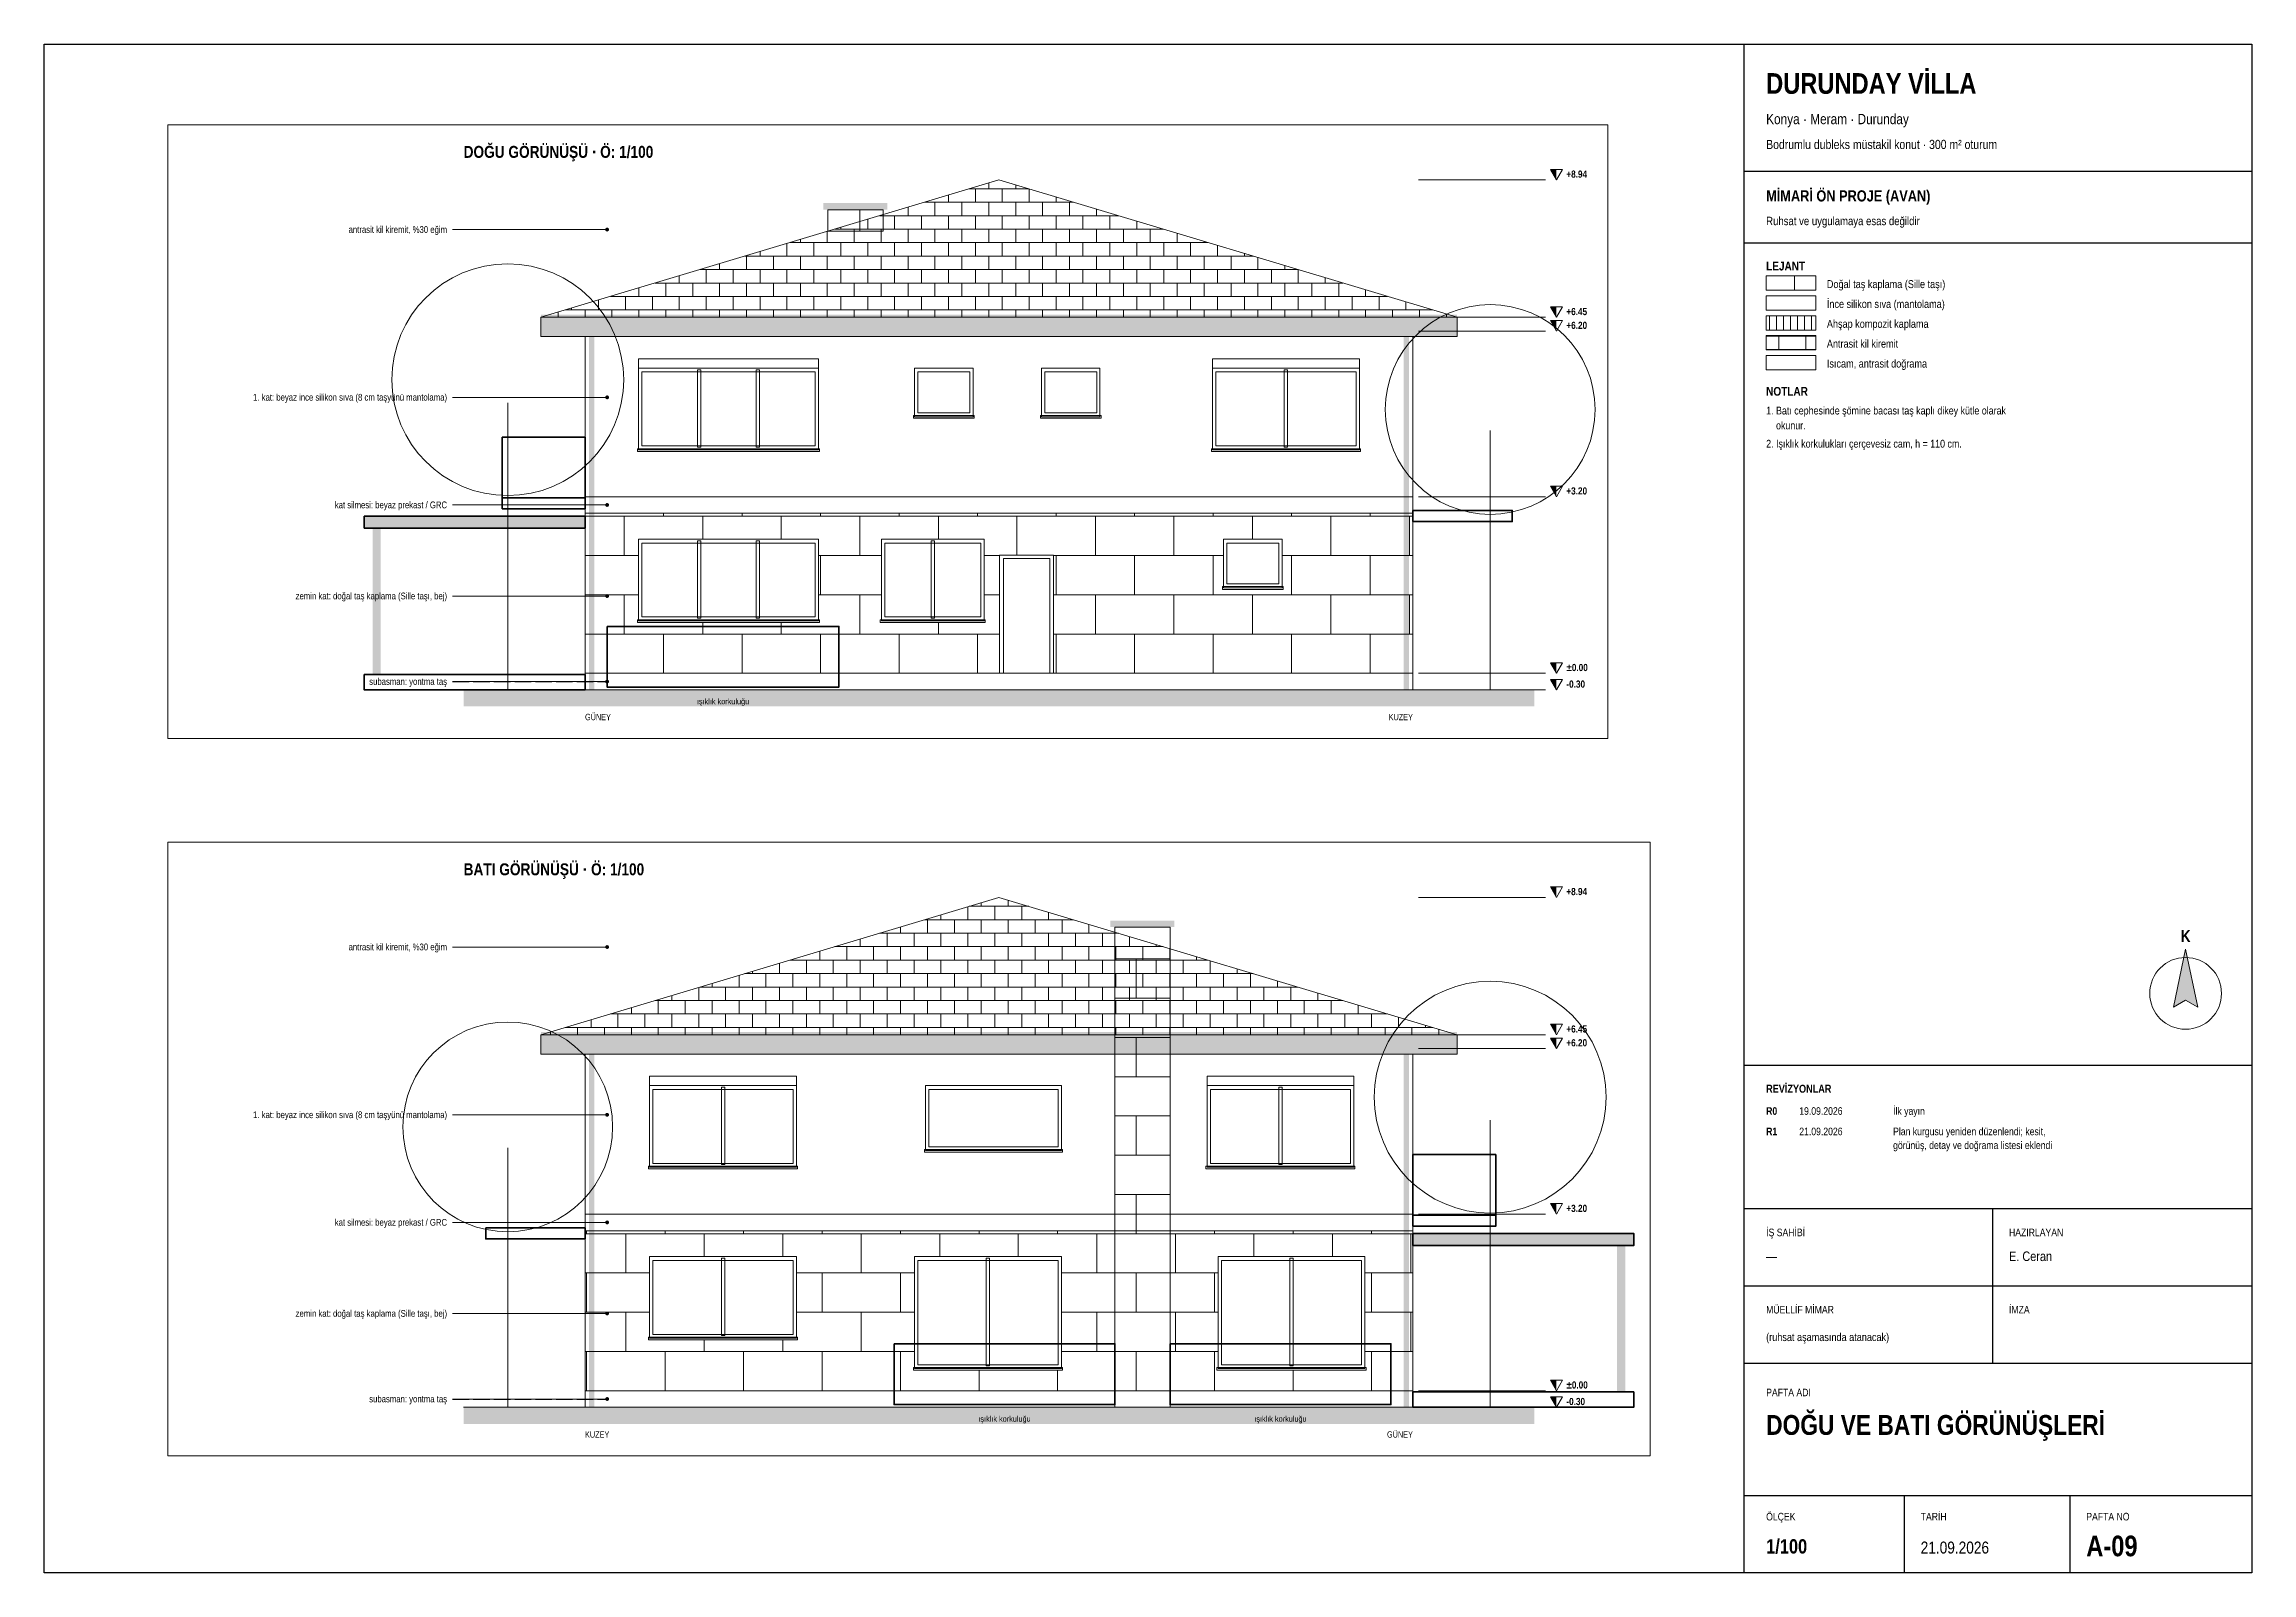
# Paper-space layout 'A-09 DOGU VE BATI GORUNUSLERI' of a CAD drawing. Header units: centimetres, sheet in millimetres. Extents: x 10 to 410, y 10 to 287.
# The model-space entities are those that its viewports show. They can reach past a viewport. Long polylines and large blocks are cut down to what shows.
import ezdxf
from ezdxf.enums import TextEntityAlignment as Align

# ---------------------------------------------------------------- set-up
doc = ezdxf.new("R2010")
doc.units = ezdxf.units.CM
doc.header["$LTSCALE"] = 0.25
doc.linetypes.add('ACAD_ISO02W100', pattern=[15, 12, -3])
for name, color, linetype, lineweight in [('M-BACA-TUGLA-1', 116, 'Continuous', 9), ('M-BACA-TUGLA-1-T', 8, 'Continuous', 5), ('M-BITK-AGAC-1', 70, 'Continuous', 9), ('M-CKAP-KIREMIT-1', 66, 'Continuous', 9), ('M-CKAP-KIREMIT-1-T', 8, 'Continuous', 5), ('M-CVRE-ZEMIN', 45, 'Continuous', 18), ('M-CVRE-ZEMIN-T', 8, 'Continuous', 5), ('M-DUVK-DOGALTAS-1', 139, 'Continuous', 5), ('M-DUVK-DOGALTAS-1-T', 8, 'Continuous', 5), ('M-DUVK-PREKAST-1', 127, 'Continuous', 5), ('M-GOST-ANTET', 176, 'Continuous', 25), ('M-GOST-ANTETYAZI', 177, 'Continuous', 9), ('M-GOST-KESITKOT', 46, 'Continuous', 9), ('M-GOST-KUZEYOKU', 1, 'Continuous', 9), ('M-GOST-LEJANT', 173, 'Continuous', 9), ('M-GOST-YAZI', 2, 'Continuous', 9), ('M-KPKN-AHSAP-1', 93, 'Continuous', 9), ('M-PNKS-ALUMINYUM-1', 171, 'Continuous', 9), ('M-SIVA-1', 52, 'Continuous', 5), ('M-TASI-BETONARME-1', 5, 'Continuous', 35), ('M-TASI-BETONARME-1-T', 250, 'Continuous', 5), ('M-YIBO-SAC-1', 12, 'Continuous', 9)]:
    doc.layers.add(name, color=color, linetype=linetype, lineweight=lineweight)
doc.layers.add('M-GOST-VPORT', color=8, linetype='Continuous', lineweight=9, plot=False)
doc.styles.add('YAZI', font='arialn.ttf')
doc.styles.add('YAZI-KALIN', font='arialnb.ttf')

msp = doc.modelspace()

# ---------------------------------------------------------------- hatches: boundary and pattern name
at = {"layer": 'M-BACA-TUGLA-1-T'}
h = msp.add_hatch(color=256, dxfattribs=at)
h.dxf.hatch_style = 1
h.paths.add_polyline_path([(5501, 852), (5617, 852), (5617, 840), (5501, 840)])
h = msp.add_hatch(dxfattribs=at)
h.set_pattern_fill('AR-B816', scale=0.35)
h.paths.add_polyline_path([(5509, 840), (5609, 840), (5609, -30), (5509, -30)])
at = {"layer": 'M-CKAP-KIREMIT-1-T'}
h = msp.add_hatch(dxfattribs=at)
h.set_pattern_fill('AR-B816', scale=0.12)
h.paths.add_polyline_path([(1580, 645), (750, 894), (-80, 645)])
h = msp.add_hatch(dxfattribs=at)
h.set_pattern_fill('AR-B816', scale=0.12)
h.paths.add_polyline_path([(4469, 645), (5299, 894), (6129, 645)])
h = msp.add_hatch(color=256, dxfattribs=at)
h.dxf.hatch_style = 1
h.paths.add_polyline_path([(432, 852), (548, 852), (548, 840), (432, 840)])
h = msp.add_hatch(dxfattribs=at)
h.set_pattern_fill('AR-B816', scale=0.35)
h.paths.add_polyline_path([(440, 840), (540, 840), (540, 801), (440, 801)])
h = msp.add_hatch(color=256, dxfattribs=at)
h.dxf.hatch_style = 1
h.paths.add_polyline_path([(-80, 650), (1580, 650), (1580, 640), (-80, 640)])
h = msp.add_hatch(color=256, dxfattribs=at)
h.dxf.hatch_style = 1
h.paths.add_polyline_path([(-80, 645), (1580, 645), (1580, 610), (-80, 610)])
h = msp.add_hatch(color=256, dxfattribs=at)
h.dxf.hatch_style = 1
h.paths.add_polyline_path([(4469, 650), (6129, 650), (6129, 640), (4469, 640)])
h = msp.add_hatch(color=256, dxfattribs=at)
h.dxf.hatch_style = 1
h.paths.add_polyline_path([(4469, 645), (6129, 645), (6129, 610), (4469, 610)])
at = {"layer": 'M-CVRE-ZEMIN-T'}
h = msp.add_hatch(dxfattribs=at)
h.set_pattern_fill('EARTH', scale=5)
h.paths.add_polyline_path([(-220, -30), (1720, -30), (1720, -60), (-220, -60)])
h = msp.add_hatch(dxfattribs=at)
h.set_pattern_fill('EARTH', scale=5)
h.paths.add_polyline_path([(4329, -30), (6269, -30), (6269, -60), (4329, -60)])
at = {"layer": 'M-DUVK-DOGALTAS-1-T'}
h = msp.add_hatch(dxfattribs=at)
h.set_pattern_fill('AR-B816', scale=0.35)
h.paths.add_polyline_path([(0, 290), (1500, 290), (1500, 243), (0, 243)])
h = msp.add_hatch(dxfattribs=at)
h.set_pattern_fill('AR-B816', scale=0.35)
h.paths.add_polyline_path([(4549, 290), (6049, 290), (6049, 243), (4549, 243)])
h = msp.add_hatch(dxfattribs=at)
h.set_pattern_fill('AR-B816', scale=0.35)
h.paths.add_polyline_path([(0, 243), (97, 243), (97, 97), (0, 97)])
h = msp.add_hatch(dxfattribs=at)
h.set_pattern_fill('AR-B816', scale=0.35)
h.paths.add_polyline_path([(423, 243), (537, 243), (537, 97), (423, 97)])
h = msp.add_hatch(dxfattribs=at)
h.set_pattern_fill('AR-B816', scale=0.35)
h.paths.add_polyline_path([(723, 243), (1157, 243), (1157, 214), (723, 214)])
h = msp.add_hatch(dxfattribs=at)
h.set_pattern_fill('AR-B816', scale=0.35)
h.paths.add_polyline_path([(1263, 243), (1500, 243), (1500, 157), (1263, 157)])
h = msp.add_hatch(dxfattribs=at)
h.set_pattern_fill('AR-B816', scale=0.35)
h.paths.add_polyline_path([(4549, 243), (4666, 243), (4666, 97), (4549, 97)])
h = msp.add_hatch(dxfattribs=at)
h.set_pattern_fill('AR-B816', scale=0.35)
h.paths.add_polyline_path([(4932, 243), (5146, 243), (5146, 97), (4932, 97)])
h = msp.add_hatch(dxfattribs=at)
h.set_pattern_fill('AR-B816', scale=0.35)
h.paths.add_polyline_path([(5412, 243), (5696, 243), (5696, 97), (5412, 97)])
h = msp.add_hatch(dxfattribs=at)
h.set_pattern_fill('AR-B816', scale=0.35)
h.paths.add_polyline_path([(5962, 243), (6049, 243), (6049, 97), (5962, 97)])
h = msp.add_hatch(dxfattribs=at)
h.set_pattern_fill('AR-B816', scale=0.35)
h.paths.add_polyline_path([(723, 214), (751, 214), (751, 157), (723, 157)])
h = msp.add_hatch(dxfattribs=at)
h.set_pattern_fill('AR-B816', scale=0.35)
h.paths.add_polyline_path([(849, 214), (1157, 214), (1157, 157), (849, 157)])
h = msp.add_hatch(dxfattribs=at)
h.set_pattern_fill('AR-B816', scale=0.35)
h.paths.add_polyline_path([(723, 157), (751, 157), (751, 155), (723, 155)])
h = msp.add_hatch(dxfattribs=at)
h.set_pattern_fill('AR-B816', scale=0.35)
h.paths.add_polyline_path([(723, 155), (751, 155), (751, 152), (723, 152)])
h = msp.add_hatch(dxfattribs=at)
h.set_pattern_fill('AR-B816', scale=0.35)
h.paths.add_polyline_path([(723, 152), (751, 152), (751, 97), (723, 97)])
h = msp.add_hatch(dxfattribs=at)
h.set_pattern_fill('AR-B816', scale=0.35)
h.paths.add_polyline_path([(849, 157), (1155, 157), (1155, 155), (849, 155)])
h = msp.add_hatch(dxfattribs=at)
h.set_pattern_fill('AR-B816', scale=0.35)
h.paths.add_polyline_path([(849, 155), (1155, 155), (1155, 152), (849, 152)])
h = msp.add_hatch(dxfattribs=at)
h.set_pattern_fill('AR-B816', scale=0.35)
h.paths.add_polyline_path([(849, 152), (1500, 152), (1500, 97), (849, 97)])
h = msp.add_hatch(dxfattribs=at)
h.set_pattern_fill('AR-B816', scale=0.35)
h.paths.add_polyline_path([(1265, 157), (1500, 157), (1500, 155), (1265, 155)])
h = msp.add_hatch(dxfattribs=at)
h.set_pattern_fill('AR-B816', scale=0.35)
h.paths.add_polyline_path([(1265, 155), (1500, 155), (1500, 152), (1265, 152)])
h = msp.add_hatch(dxfattribs=at)
h.set_pattern_fill('AR-B816', scale=0.35)
h.paths.add_polyline_path([(0, 97), (95, 97), (95, 95), (0, 95)])
h = msp.add_hatch(dxfattribs=at)
h.set_pattern_fill('AR-B816', scale=0.35)
h.paths.add_polyline_path([(0, 95), (95, 95), (95, 92), (0, 92)])
h = msp.add_hatch(dxfattribs=at)
h.set_pattern_fill('AR-B816', scale=0.35)
h.paths.add_polyline_path([(0, 92), (751, 92), (751, 0), (0, 0)])
h = msp.add_hatch(dxfattribs=at)
h.set_pattern_fill('AR-B816', scale=0.35)
h.paths.add_polyline_path([(425, 97), (535, 97), (535, 95), (425, 95)])
h = msp.add_hatch(dxfattribs=at)
h.set_pattern_fill('AR-B816', scale=0.35)
h.paths.add_polyline_path([(425, 95), (535, 95), (535, 92), (425, 92)])
h = msp.add_hatch(dxfattribs=at)
h.set_pattern_fill('AR-B816', scale=0.35)
h.paths.add_polyline_path([(725, 97), (751, 97), (751, 95), (725, 95)])
h = msp.add_hatch(dxfattribs=at)
h.set_pattern_fill('AR-B816', scale=0.35)
h.paths.add_polyline_path([(725, 95), (751, 95), (751, 92), (725, 92)])
h = msp.add_hatch(dxfattribs=at)
h.set_pattern_fill('AR-B816', scale=0.35)
h.paths.add_polyline_path([(849, 97), (1500, 97), (1500, 95), (849, 95)])
h = msp.add_hatch(dxfattribs=at)
h.set_pattern_fill('AR-B816', scale=0.35)
h.paths.add_polyline_path([(849, 95), (1500, 95), (1500, 92), (849, 92)])
h = msp.add_hatch(dxfattribs=at)
h.set_pattern_fill('AR-B816', scale=0.35)
h.paths.add_polyline_path([(849, 92), (1500, 92), (1500, 0), (849, 0)])
h = msp.add_hatch(dxfattribs=at)
h.set_pattern_fill('AR-B816', scale=0.35)
h.paths.add_polyline_path([(4549, 97), (4664, 97), (4664, 95), (4549, 95)])
h = msp.add_hatch(dxfattribs=at)
h.set_pattern_fill('AR-B816', scale=0.35)
h.paths.add_polyline_path([(4549, 95), (4664, 95), (4664, 92), (4549, 92)])
h = msp.add_hatch(dxfattribs=at)
h.set_pattern_fill('AR-B816', scale=0.35)
h.paths.add_polyline_path([(4549, 92), (5146, 92), (5146, 42), (4549, 42)])
h = msp.add_hatch(dxfattribs=at)
h.set_pattern_fill('AR-B816', scale=0.35)
h.paths.add_polyline_path([(4934, 97), (5146, 97), (5146, 95), (4934, 95)])
h = msp.add_hatch(dxfattribs=at)
h.set_pattern_fill('AR-B816', scale=0.35)
h.paths.add_polyline_path([(4934, 95), (5146, 95), (5146, 92), (4934, 92)])
h = msp.add_hatch(dxfattribs=at)
h.set_pattern_fill('AR-B816', scale=0.35)
h.paths.add_polyline_path([(5412, 97), (5696, 97), (5696, 95), (5412, 95)])
h = msp.add_hatch(dxfattribs=at)
h.set_pattern_fill('AR-B816', scale=0.35)
h.paths.add_polyline_path([(5412, 95), (5696, 95), (5696, 92), (5412, 92)])
h = msp.add_hatch(dxfattribs=at)
h.set_pattern_fill('AR-B816', scale=0.35)
h.paths.add_polyline_path([(5412, 92), (5696, 92), (5696, 42), (5412, 42)])
h = msp.add_hatch(dxfattribs=at)
h.set_pattern_fill('AR-B816', scale=0.35)
h.paths.add_polyline_path([(5962, 97), (6049, 97), (6049, 95), (5962, 95)])
h = msp.add_hatch(dxfattribs=at)
h.set_pattern_fill('AR-B816', scale=0.35)
h.paths.add_polyline_path([(5962, 95), (6049, 95), (6049, 92), (5962, 92)])
h = msp.add_hatch(dxfattribs=at)
h.set_pattern_fill('AR-B816', scale=0.35)
h.paths.add_polyline_path([(5962, 92), (6049, 92), (6049, 42), (5962, 42)])
h = msp.add_hatch(dxfattribs=at)
h.set_pattern_fill('AR-B816', scale=0.35)
h.paths.add_polyline_path([(4549, 42), (5144, 42), (5144, 40), (4549, 40)])
h = msp.add_hatch(dxfattribs=at)
h.set_pattern_fill('AR-B816', scale=0.35)
h.paths.add_polyline_path([(5414, 42), (5694, 42), (5694, 40), (5414, 40)])
h = msp.add_hatch(dxfattribs=at)
h.set_pattern_fill('AR-B816', scale=0.35)
h.paths.add_polyline_path([(5964, 42), (6049, 42), (6049, 40), (5964, 40)])
h = msp.add_hatch(dxfattribs=at)
h.set_pattern_fill('AR-B816', scale=0.35)
h.paths.add_polyline_path([(4549, 40), (5144, 40), (5144, 37), (4549, 37)])
h = msp.add_hatch(dxfattribs=at)
h.set_pattern_fill('AR-B816', scale=0.35)
h.paths.add_polyline_path([(4549, 37), (6049, 37), (6049, 0), (4549, 0)])
h = msp.add_hatch(dxfattribs=at)
h.set_pattern_fill('AR-B816', scale=0.35)
h.paths.add_polyline_path([(5414, 40), (5694, 40), (5694, 37), (5414, 37)])
h = msp.add_hatch(dxfattribs=at)
h.set_pattern_fill('AR-B816', scale=0.35)
h.paths.add_polyline_path([(5964, 40), (6049, 40), (6049, 37), (5964, 37)])
at = {"layer": 'M-GOST-KESITKOT'}
h = msp.add_hatch(color=256, dxfattribs=at)
h.dxf.hatch_style = 1
h.paths.add_polyline_path([(1749, 913), (1760, 913), (1760, 894)])
h = msp.add_hatch(color=256, dxfattribs=at)
h.dxf.hatch_style = 1
h.paths.add_polyline_path([(6298, 913), (6309, 913), (6309, 894)])
h = msp.add_hatch(color=256, dxfattribs=at)
h.dxf.hatch_style = 1
h.paths.add_polyline_path([(1749, 664), (1760, 664), (1760, 645)])
h = msp.add_hatch(color=256, dxfattribs=at)
h.dxf.hatch_style = 1
h.paths.add_polyline_path([(6298, 664), (6309, 664), (6309, 645)])
h = msp.add_hatch(color=256, dxfattribs=at)
h.dxf.hatch_style = 1
h.paths.add_polyline_path([(1749, 639), (1760, 639), (1760, 620)])
h = msp.add_hatch(color=256, dxfattribs=at)
h.dxf.hatch_style = 1
h.paths.add_polyline_path([(6298, 639), (6309, 639), (6309, 620)])
h = msp.add_hatch(color=256, dxfattribs=at)
h.dxf.hatch_style = 1
h.paths.add_polyline_path([(1749, 339), (1760, 339), (1760, 320)])
h = msp.add_hatch(color=256, dxfattribs=at)
h.dxf.hatch_style = 1
h.paths.add_polyline_path([(6298, 339), (6309, 339), (6309, 320)])
h = msp.add_hatch(color=256, dxfattribs=at)
h.dxf.hatch_style = 1
h.paths.add_polyline_path([(1749, 19), (1760, 19), (1760, 0)])
h = msp.add_hatch(color=256, dxfattribs=at)
h.dxf.hatch_style = 1
h.paths.add_polyline_path([(6298, 19), (6309, 19), (6309, 0)])
h = msp.add_hatch(color=256, dxfattribs=at)
h.dxf.hatch_style = 1
h.paths.add_polyline_path([(1749, -11), (1760, -11), (1760, -30)])
h = msp.add_hatch(color=256, dxfattribs=at)
h.dxf.hatch_style = 1
h.paths.add_polyline_path([(6298, -11), (6309, -11), (6309, -30)])
at = {"layer": 'M-GOST-YAZI'}
h = msp.add_hatch(color=256, dxfattribs=at)
h.dxf.hatch_style = 1
edge = h.paths.add_edge_path()
edge.add_arc((40, 804), 3.5, 0, 360)
h = msp.add_hatch(color=256, dxfattribs=at)
h.dxf.hatch_style = 1
edge = h.paths.add_edge_path()
edge.add_arc((4589, 804), 3.5, 0, 360)
h = msp.add_hatch(color=256, dxfattribs=at)
h.dxf.hatch_style = 1
edge = h.paths.add_edge_path()
edge.add_arc((40, 500), 3.5, 0, 360)
h = msp.add_hatch(color=256, dxfattribs=at)
h.dxf.hatch_style = 1
edge = h.paths.add_edge_path()
edge.add_arc((4589, 500), 3.5, 0, 360)
h = msp.add_hatch(color=256, dxfattribs=at)
h.dxf.hatch_style = 1
edge = h.paths.add_edge_path()
edge.add_arc((40, 305), 3.5, 0, 360)
h = msp.add_hatch(color=256, dxfattribs=at)
h.dxf.hatch_style = 1
edge = h.paths.add_edge_path()
edge.add_arc((4589, 305), 3.5, 0, 360)
h = msp.add_hatch(color=256, dxfattribs=at)
h.dxf.hatch_style = 1
edge = h.paths.add_edge_path()
edge.add_arc((40, 140), 3.5, 0, 360)
h = msp.add_hatch(color=256, dxfattribs=at)
h.dxf.hatch_style = 1
edge = h.paths.add_edge_path()
edge.add_arc((4589, 140), 3.5, 0, 360)
h = msp.add_hatch(color=256, dxfattribs=at)
h.dxf.hatch_style = 1
edge = h.paths.add_edge_path()
edge.add_arc((40, -15), 3.5, 0, 360)
h = msp.add_hatch(color=256, dxfattribs=at)
h.dxf.hatch_style = 1
edge = h.paths.add_edge_path()
edge.add_arc((4589, -15), 3.5, 0, 360)
at = {"layer": 'M-TASI-BETONARME-1-T'}
h = msp.add_hatch(color=256, dxfattribs=at)
h.dxf.hatch_style = 1
h.paths.add_polyline_path([(-400, 285), (0, 285), (0, 263), (-400, 263)])
h = msp.add_hatch(color=256, dxfattribs=at)
h.dxf.hatch_style = 1
h.paths.add_polyline_path([(6049, 285), (6449, 285), (6449, 263), (6049, 263)])
h = msp.add_hatch(color=256, dxfattribs=at)
h.dxf.hatch_style = 1
h.paths.add_polyline_path([(-385, 263), (-370, 263), (-370, -2), (-385, -2)])
h = msp.add_hatch(color=256, dxfattribs=at)
h.dxf.hatch_style = 1
h.paths.add_polyline_path([(6419, 263), (6434, 263), (6434, -2), (6419, -2)])
at = {"layer": 'M-YIBO-SAC-1'}
h = msp.add_hatch(color=256, dxfattribs=at)
h.dxf.hatch_style = 1
h.paths.add_polyline_path([(7, 610), (17, 610), (17, -30), (7, -30)])
h = msp.add_hatch(color=256, dxfattribs=at)
h.dxf.hatch_style = 1
h.paths.add_polyline_path([(1483, 610), (1493, 610), (1493, -30), (1483, -30)])
h = msp.add_hatch(color=256, dxfattribs=at)
h.dxf.hatch_style = 1
h.paths.add_polyline_path([(4556, 610), (4566, 610), (4566, -30), (4556, -30)])
h = msp.add_hatch(color=256, dxfattribs=at)
h.dxf.hatch_style = 1
h.paths.add_polyline_path([(6032, 610), (6042, 610), (6042, -30), (6032, -30)])

# ---------------------------------------------------------------- linework, layer by layer
at = {"layer": 'M-BACA-TUGLA-1'}
msp.add_lwpolyline([(5509, 840), (5609, 840), (5609, -30), (5509, -30)], close=True, dxfattribs=at)
at = {"layer": 'M-BITK-AGAC-1'}
for p, q in [((-140, -30), (-140, 490)), ((6189, -30), (6189, 490)), ((1640, -30), (1640, 440)), ((4409, -30), (4409, 440))]:
    msp.add_line(p, q, dxfattribs=at)
for centre, radius in [((-140, 532), 210), ((6189, 532), 210), ((1640, 478), 190), ((4409, 478), 190)]:
    msp.add_circle(centre, radius, dxfattribs=at)
at = {"layer": 'M-CKAP-KIREMIT-1'}
for points in [[(1580, 645), (750, 894), (-80, 645)], [(4469, 645), (5299, 894), (6129, 645)], [(440, 840), (540, 840), (540, 801), (440, 801)], [(-80, 645), (1580, 645), (1580, 610), (-80, 610)], [(4469, 645), (6129, 645), (6129, 610), (4469, 610)]]:
    msp.add_lwpolyline(points, close=True, dxfattribs=at)
at = {"layer": 'M-CVRE-ZEMIN'}
for p, q in [((1720, -30), (-220, -30)), ((4329, -30), (6269, -30))]:
    msp.add_line(p, q, dxfattribs=at)
at = {"layer": 'M-DUVK-DOGALTAS-1'}
for points in [[(0, 290), (1500, 290), (1500, 0), (0, 0)], [(4549, 290), (6049, 290), (6049, 0), (4549, 0)], [(0, 0), (1500, 0), (1500, -30), (0, -30)], [(4549, 0), (6049, 0), (6049, -30), (4549, -30)]]:
    msp.add_lwpolyline(points, close=True, dxfattribs=at)
at = {"layer": 'M-DUVK-PREKAST-1'}
for points in [[(0, 320), (1500, 320), (1500, 290), (0, 290)], [(4549, 320), (6049, 320), (6049, 290), (4549, 290)]]:
    msp.add_lwpolyline(points, close=True, dxfattribs=at)
at = {"layer": 'M-GOST-KESITKOT', "linetype": 'ACAD_ISO02W100'}
for p, q in [((1510, 894), (1740, 894)), ((6059, 894), (6289, 894)), ((1510, 645), (1740, 645)), ((6059, 645), (6289, 645)), ((1510, 620), (1740, 620)), ((6059, 620), (6289, 620)), ((1510, 320), (1740, 320)), ((6059, 320), (6289, 320)), ((1510, 0), (1740, 0)), ((6059, 0), (6289, 0)), ((1510, -30), (1740, -30)), ((6059, -30), (6289, -30))]:
    msp.add_line(p, q, dxfattribs=at)
at = {"layer": 'M-GOST-KESITKOT'}
for points in [[(1749, 913), (1771, 913), (1760, 894)], [(6298, 913), (6320, 913), (6309, 894)], [(1749, 664), (1771, 664), (1760, 645)], [(6298, 664), (6320, 664), (6309, 645)], [(1749, 639), (1771, 639), (1760, 620)], [(6298, 639), (6320, 639), (6309, 620)], [(1749, 339), (1771, 339), (1760, 320)], [(6298, 339), (6320, 339), (6309, 320)], [(1749, 19), (1771, 19), (1760, 0)], [(6298, 19), (6320, 19), (6309, 0)], [(1749, -11), (1771, -11), (1760, -30)], [(6298, -11), (6320, -11), (6309, -30)]]:
    msp.add_lwpolyline(points, close=True, dxfattribs=at)
at = {"layer": 'M-GOST-YAZI'}
for p, q in [((-240, 804), (40, 804)), ((4309, 804), (4589, 804)), ((-240, 500), (40, 500)), ((4309, 500), (4589, 500)), ((-240, 305), (40, 305)), ((4309, 305), (4589, 305)), ((-240, 140), (40, 140)), ((4309, 140), (4589, 140)), ((-240, -15), (40, -15)), ((4309, -15), (4589, -15))]:
    msp.add_line(p, q, dxfattribs=at)
at = {"layer": 'M-KPKN-AHSAP-1'}
for points in [[(751, 214), (849, 214), (849, 0), (751, 0)], [(758, 208), (842, 208), (842, 0), (758, 0)]]:
    msp.add_lwpolyline(points, close=True, dxfattribs=at)
at = {"layer": 'M-PNKS-ALUMINYUM-1'}
for points in [[(97, 570), (423, 570), (423, 553), (97, 553)], [(1137, 570), (1403, 570), (1403, 553), (1137, 553)], [(4666, 570), (4932, 570), (4932, 553), (4666, 553)], [(5676, 570), (5942, 570), (5942, 553), (5676, 553)], [(97, 553), (423, 553), (423, 405), (97, 405)], [(103, 546), (417, 546), (417, 412), (103, 412)], [(203.7, 550), (209.7, 550), (209.7, 410), (203.7, 410)], [(310.3, 550), (316.3, 550), (316.3, 410), (310.3, 410)], [(597, 553), (703, 553), (703, 465), (597, 465)], [(603, 546), (697, 546), (697, 472), (603, 472)], [(827, 553), (933, 553), (933, 465), (827, 465)], [(833, 546), (927, 546), (927, 472), (833, 472)], [(1137, 553), (1403, 553), (1403, 405), (1137, 405)], [(1143, 546), (1397, 546), (1397, 412), (1143, 412)], [(1267, 550), (1273, 550), (1273, 410), (1267, 410)], [(4666, 553), (4932, 553), (4932, 405), (4666, 405)], [(4672, 546), (4926, 546), (4926, 412), (4672, 412)], [(4796, 550), (4802, 550), (4802, 410), (4796, 410)], [(5166, 553), (5412, 553), (5412, 435), (5166, 435)], [(5172, 546), (5406, 546), (5406, 442), (5172, 442)], [(5676, 553), (5942, 553), (5942, 405), (5676, 405)], [(5682, 546), (5936, 546), (5936, 412), (5682, 412)], [(5806, 550), (5812, 550), (5812, 410), (5806, 410)], [(595, 467), (705, 467), (705, 462), (595, 462)], [(595, 467), (705, 467), (705, 462), (595, 462)], [(825, 467), (935, 467), (935, 462), (825, 462)], [(825, 467), (935, 467), (935, 462), (825, 462)], [(95, 407), (425, 407), (425, 402), (95, 402)], [(95, 407), (425, 407), (425, 402), (95, 402)], [(1135, 407), (1405, 407), (1405, 402), (1135, 402)], [(1135, 407), (1405, 407), (1405, 402), (1135, 402)], [(4664, 407), (4934, 407), (4934, 402), (4664, 402)], [(4664, 407), (4934, 407), (4934, 402), (4664, 402)], [(5164, 437), (5414, 437), (5414, 432), (5164, 432)], [(5164, 437), (5414, 437), (5414, 432), (5164, 432)], [(5674, 407), (5944, 407), (5944, 402), (5674, 402)], [(5674, 407), (5944, 407), (5944, 402), (5674, 402)], [(97, 243), (423, 243), (423, 95), (97, 95)], [(537, 243), (723, 243), (723, 95), (537, 95)], [(1157, 243), (1263, 243), (1263, 155), (1157, 155)], [(4666, 243), (4932, 243), (4932, 95), (4666, 95)], [(5146, 243), (5412, 243), (5412, 40), (5146, 40)], [(5696, 243), (5962, 243), (5962, 40), (5696, 40)], [(103, 236), (417, 236), (417, 102), (103, 102)], [(203.7, 240), (209.7, 240), (209.7, 100), (203.7, 100)], [(310.3, 240), (316.3, 240), (316.3, 100), (310.3, 100)], [(543, 236), (717, 236), (717, 102), (543, 102)], [(627, 240), (633, 240), (633, 100), (627, 100)], [(1163, 236), (1257, 236), (1257, 162), (1163, 162)], [(4672, 236), (4926, 236), (4926, 102), (4672, 102)], [(4796, 240), (4802, 240), (4802, 100), (4796, 100)], [(5152, 236), (5406, 236), (5406, 47), (5152, 47)], [(5276, 240), (5282, 240), (5282, 45), (5276, 45)], [(5702, 236), (5956, 236), (5956, 47), (5702, 47)], [(5826, 240), (5832, 240), (5832, 45), (5826, 45)], [(1155, 157), (1265, 157), (1265, 152), (1155, 152)], [(1155, 157), (1265, 157), (1265, 152), (1155, 152)], [(95, 97), (425, 97), (425, 92), (95, 92)], [(95, 97), (425, 97), (425, 92), (95, 92)], [(535, 97), (725, 97), (725, 92), (535, 92)], [(535, 97), (725, 97), (725, 92), (535, 92)], [(4664, 97), (4934, 97), (4934, 92), (4664, 92)], [(4664, 97), (4934, 97), (4934, 92), (4664, 92)], [(5144, 42), (5414, 42), (5414, 37), (5144, 37)], [(5144, 42), (5414, 42), (5414, 37), (5144, 37)], [(5694, 42), (5964, 42), (5964, 37), (5694, 37)], [(5694, 42), (5964, 42), (5964, 37), (5694, 37)]]:
    msp.add_lwpolyline(points, close=True, dxfattribs=at)
at = {"layer": 'M-SIVA-1'}
for points in [[(0, 610), (1500, 610), (1500, 320), (0, 320)], [(4549, 610), (6049, 610), (6049, 320), (4549, 320)]]:
    msp.add_lwpolyline(points, close=True, dxfattribs=at)
at = {"layer": 'M-TASI-BETONARME-1'}
for points in [[(-150, 428), (0, 428), (0, 318), (-150, 318)], [(6049, 428), (6199, 428), (6199, 318), (6049, 318)], [(-400, 285), (0, 285), (0, 263), (-400, 263)], [(-150, 318), (0, 318), (0, 298), (-150, 298)], [(1500, 295), (1680, 295), (1680, 275), (1500, 275)], [(4369, 295), (4549, 295), (4549, 275), (4369, 275)], [(6049, 318), (6199, 318), (6199, 298), (6049, 298)], [(6049, 285), (6449, 285), (6449, 263), (6049, 263)], [(40, 85), (460, 85), (460, -25), (40, -25)], [(5109, 85), (5509, 85), (5509, -25), (5109, -25)], [(5609, 85), (6009, 85), (6009, -25), (5609, -25)], [(-400, -2), (0, -2), (0, -30), (-400, -30)], [(6049, -2), (6449, -2), (6449, -30), (6049, -30)]]:
    msp.add_lwpolyline(points, close=True, dxfattribs=at)

# ---------------------------------------------------------------- texts
at = {"layer": 'M-GOST-KESITKOT', "style": 'YAZI-KALIN'}
for s, p in [('+8.94', (1778, 898)), ('+8.94', (6327, 898)), ('+6.45', (1778, 649)), ('+6.45', (6327, 649)), ('+6.20', (1778, 624)), ('+6.20', (6327, 624)), ('+3.20', (1778, 324)), ('+3.20', (6327, 324)), ('%%p0.00', (1778, 4)), ('%%p0.00', (6327, 4)), ('-0.30', (1778, -26)), ('-0.30', (6327, -26))]:
    msp.add_text(s, height=12.96, dxfattribs=at).set_placement(p)
at = {"layer": 'M-GOST-YAZI'}
for s, height, style, p in [('DOĞU GÖRÜNÜŞÜ · Ö: 1/100', 21.6, 'YAZI-KALIN', (-220, 934)), ('BATI GÖRÜNÜŞÜ · Ö: 1/100', 21.6, 'YAZI-KALIN', (4329, 934)), ('GÜNEY', 11.52, 'YAZI', (0, -85)), ('KUZEY', 11.52, 'YAZI', (4549, -85))]:
    msp.add_text(s, height=height, dxfattribs=dict(at, style=style)).set_placement(p)
at = {"layer": 'M-GOST-YAZI', "style": 'YAZI'}
for s, height, p in [('antrasit kil kiremit, %30 eğim', 12.24, (-250, 798)), ('antrasit kil kiremit, %30 eğim', 12.24, (4299, 798)), ('1. kat: beyaz ince silikon sıva (8 cm taşyünü mantolama)', 12.24, (-250, 494)), ('1. kat: beyaz ince silikon sıva (8 cm taşyünü mantolama)', 12.24, (4299, 494)), ('kat silmesi: beyaz prekast / GRC', 12.24, (-250, 299)), ('kat silmesi: beyaz prekast / GRC', 12.24, (4299, 299)), ('zemin kat: doğal taş kaplama (Sille taşı, bej)', 12.24, (-250, 134)), ('zemin kat: doğal taş kaplama (Sille taşı, bej)', 12.24, (4299, 134)), ('subasman: yontma taş', 12.24, (-250, -21)), ('subasman: yontma taş', 12.24, (4299, -21)), ('KUZEY', 11.52, (1500, -85)), ('GÜNEY', 11.52, (6049, -85))]:
    msp.add_text(s, height=height, dxfattribs=at).set_placement(p, align=Align.RIGHT)
for p in [(250, -56), (5309, -56), (5809, -56)]:
    msp.add_text('ışıklık korkuluğu', height=10.08, dxfattribs=at).set_placement(p, align=Align.CENTER)

psp = doc.layouts.new('A-09 DOGU VE BATI GORUNUSLERI')

# ---------------------------------------------------------------- hatches: boundary and pattern name
at = {"layer": 'M-GOST-KUZEYOKU'}
h = psp.add_hatch(color=256, dxfattribs=at)
h.dxf.hatch_style = 1
h.paths.add_polyline_path([(398, 123), (400.2, 112.5), (398, 113.8), (395.8, 112.5)])
at = {"layer": 'M-GOST-LEJANT'}
h = psp.add_hatch(dxfattribs=at)
h.set_pattern_fill('AR-B816', scale=0.035)
h.paths.add_polyline_path([(322, 245), (331, 245), (331, 242.4), (322, 242.4)])
h = psp.add_hatch(dxfattribs=at)
h.set_pattern_fill('LINE', scale=0.4, angle=90)
h.paths.add_polyline_path([(322, 237.8), (331, 237.8), (331, 235.2), (322, 235.2)])
h = psp.add_hatch(dxfattribs=at)
h.set_pattern_fill('AR-B816', scale=0.012)
h.paths.add_polyline_path([(322, 234.2), (331, 234.2), (331, 231.6), (322, 231.6)])

# ---------------------------------------------------------------- linework, layer by layer
at = {"layer": 'M-GOST-ANTET'}
for p, q in [((318, 264), (410, 264)), ((318, 251), (410, 251)), ((318, 102), (410, 102)), ((318, 76), (410, 76)), ((363, 76), (363, 62)), ((318, 62), (410, 62)), ((363, 62), (363, 48)), ((318, 48), (410, 48)), ((318, 24), (410, 24)), ((347, 24), (347, 10)), ((377, 24), (377, 10))]:
    psp.add_line(p, q, dxfattribs=at)
at = {"layer": 'M-GOST-ANTET', "linetype": 'ACAD_ISO02W100'}
for p, q in [((84, 171.5), (112, 171.5)), ((84, 41.5), (112, 41.5)), ((84, 41.5), (112, 41.5))]:
    psp.add_line(p, q, dxfattribs=at)
at = {"layer": 'M-GOST-ANTET'}
for points in [[(10, 287), (410, 287), (410, 10), (10, 10)], [(318, 287), (410, 287), (410, 10), (318, 10)]]:
    psp.add_lwpolyline(points, close=True, dxfattribs=at)
at = {"layer": 'M-GOST-KUZEYOKU'}
psp.add_lwpolyline([(398, 123), (400.2, 112.5), (398, 113.8), (395.8, 112.5)], close=True, dxfattribs=at)
psp.add_circle((398, 115), 6.5, dxfattribs=at)
at = {"layer": 'M-GOST-LEJANT'}
for points in [[(322, 245), (331, 245), (331, 242.4), (322, 242.4)], [(322, 241.4), (331, 241.4), (331, 238.8), (322, 238.8)], [(322, 237.8), (331, 237.8), (331, 235.2), (322, 235.2)], [(322, 234.2), (331, 234.2), (331, 231.6), (322, 231.6)], [(322, 230.6), (331, 230.6), (331, 228), (322, 228)]]:
    psp.add_lwpolyline(points, close=True, dxfattribs=at)

# ---------------------------------------------------------------- texts
at = {"layer": 'M-GOST-ANTETYAZI'}
for s, height, style, p in [('DURUNDAY VİLLA', 3.744, 'YAZI-KALIN', (322, 278)), ('Konya · Meram · Durunday', 1.872, 'YAZI', (322, 272.5)), ('Bodrumlu dubleks müstakil konut · 300 m² oturum', 1.656, 'YAZI', (322, 268)), ('MİMARİ ÖN PROJE (AVAN)', 2.016, 'YAZI-KALIN', (322, 258.5)), ('Ruhsat ve uygulamaya esas değildir', 1.512, 'YAZI', (322, 254.2)), ('LEJANT', 1.584, 'YAZI-KALIN', (322, 246)), ('Doğal taş kaplama (Sille taşı)', 1.44, 'YAZI', (333, 242.8)), ('İnce silikon sıva (mantolama)', 1.44, 'YAZI', (333, 239.2)), ('Ahşap kompozit kaplama', 1.44, 'YAZI', (333, 235.6)), ('Antrasit kil kiremit', 1.44, 'YAZI', (333, 232)), ('Isıcam, antrasit doğrama', 1.44, 'YAZI', (333, 228.4)), ('NOTLAR', 1.584, 'YAZI-KALIN', (322, 223.3)), ('1. Batı cephesinde şömine bacası taş kaplı dikey kütle olarak', 1.404, 'YAZI', (322, 219.9)), ('    okunur.', 1.404, 'YAZI', (322, 217.2)), ('2. Işıklık korkulukları çerçevesiz cam, h = 110 cm.', 1.404, 'YAZI', (322, 213.9)), ('REVİZYONLAR', 1.44, 'YAZI-KALIN', (322, 97)), ('R0', 1.368, 'YAZI-KALIN', (322, 93)), ('19.09.2026', 1.368, 'YAZI', (328, 93)), ('İlk yayın', 1.368, 'YAZI', (345, 93)), ('R1', 1.368, 'YAZI-KALIN', (322, 89.3)), ('21.09.2026', 1.368, 'YAZI', (328, 89.3)), ('görünüş, detay ve doğrama listesi eklendi', 1.368, 'YAZI', (345, 86.8)), ('Plan kurgusu yeniden düzenlendi; kesit,', 1.368, 'YAZI', (345, 89.3)), ('İŞ SAHİBİ', 1.368, 'YAZI', (322, 71)), ('HAZIRLAYAN', 1.368, 'YAZI', (366, 71)), ('E. Ceran', 1.728, 'YAZI', (366, 66.5)), ('—', 1.73, 'YAZI', (322, 66.5)), ('MÜELLİF MİMAR', 1.368, 'YAZI', (322, 57)), ('İMZA', 1.368, 'YAZI', (366, 57)), ('(ruhsat aşamasında atanacak)', 1.44, 'YAZI', (322, 52)), ('PAFTA ADI', 1.368, 'YAZI', (322, 42)), ('DOĞU VE BATI GÖRÜNÜŞLERİ', 3.6, 'YAZI-KALIN', (322, 35)), ('ÖLÇEK', 1.368, 'YAZI', (322, 19.5)), ('TARİH', 1.368, 'YAZI', (350, 19.5)), ('PAFTA NO', 1.368, 'YAZI', (380, 19.5)), ('1/100', 2.592, 'YAZI-KALIN', (322, 13.5)), ('A-09', 3.744, 'YAZI-KALIN', (380, 13)), ('21.09.2026', 2.16, 'YAZI', (350, 13.5))]:
    psp.add_text(s, height=height, dxfattribs=dict(at, style=style)).set_placement(p)
at = {"layer": 'M-GOST-ANTETYAZI', "style": 'YAZI-KALIN'}
psp.add_text('K', height=2.16, dxfattribs=at).set_placement((398, 124.3), align=Align.CENTER)

# ---------------------------------------------------------------- viewports
at = {"layer": 'M-GOST-VPORT'}
psp.add_viewport(center=(162.85, 216.79), size=(260.9, 111.22), view_center_point=(548.5, 437.9), view_height=1112.2, dxfattribs=at)
psp.add_viewport(center=(166.7, 86.79), size=(268.6, 111.22), view_center_point=(5136, 437.9), view_height=1112.2, status=3, dxfattribs=at)

doc.saveas('drawing.dxf')
